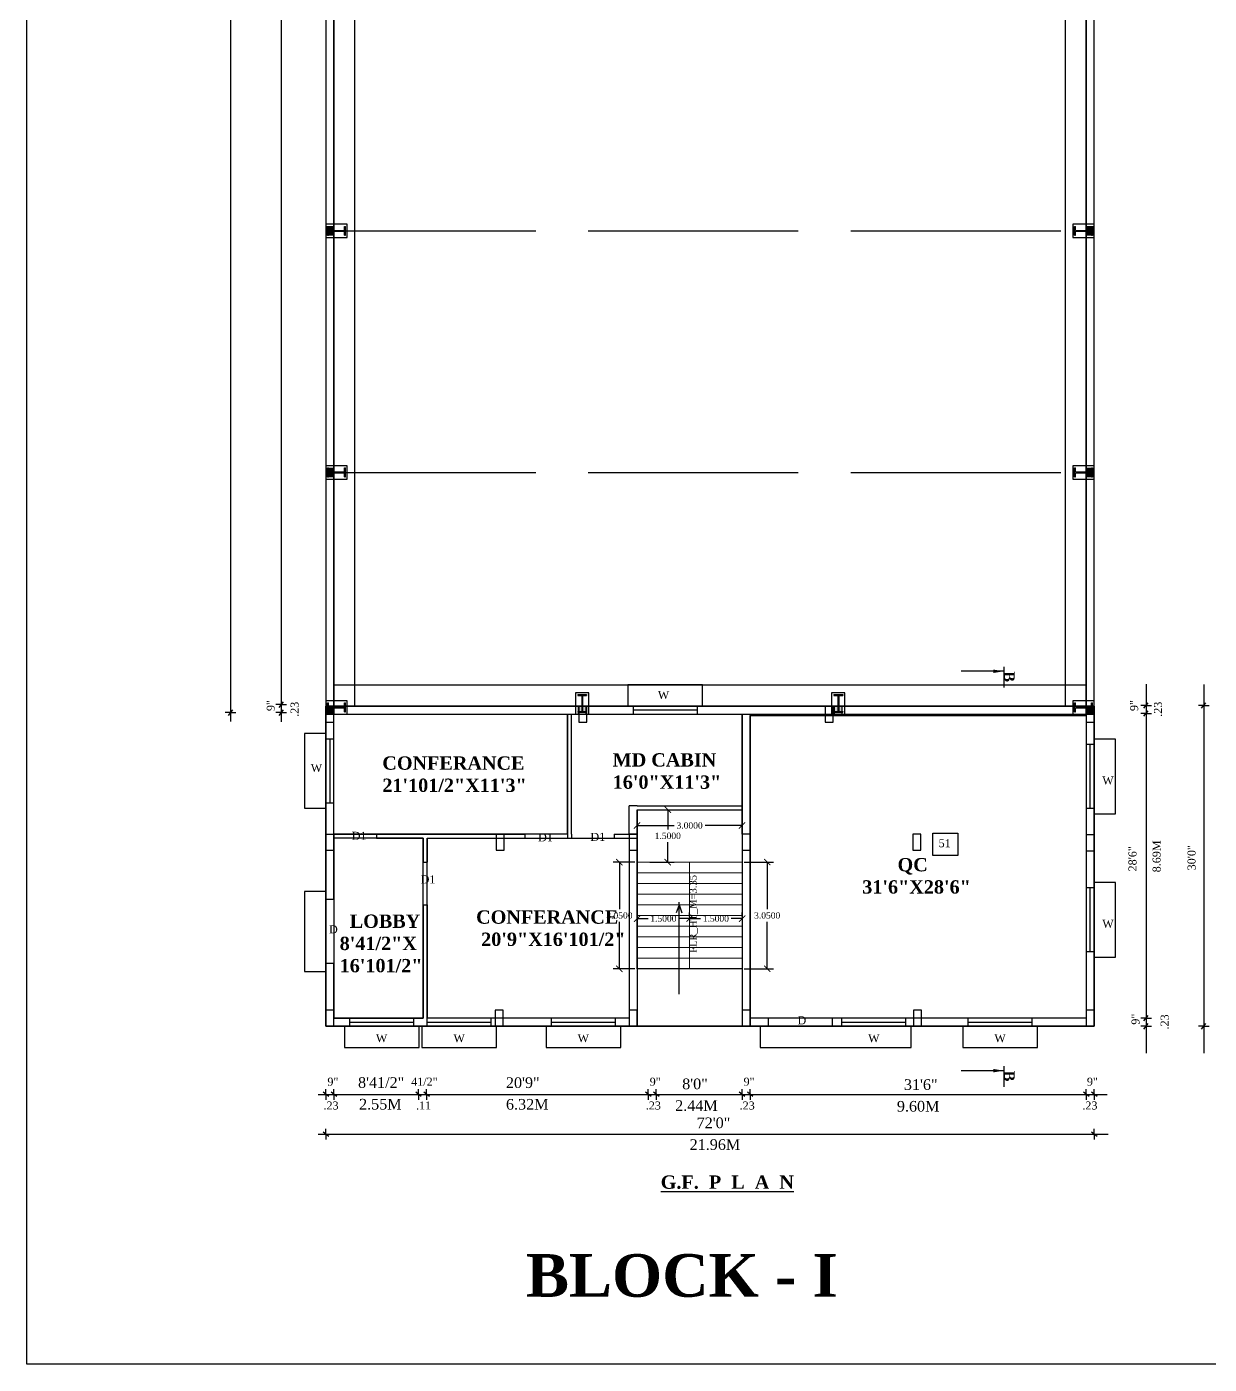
# Model space of a CAD drawing. Header units: metres. Extents: x -4258 to 185371, y -3317 to 113.
# Drawn here: x 4768.01 to 4801.81, y -643.11 to -604.87 of the extents above; entities that cross this region are included whole.
import ezdxf

# ---------------------------------------------------------------- set-up
doc = ezdxf.new("R2010")
doc.units = ezdxf.units.M
doc.header["$LTSCALE"] = 0.5
doc.header["$MEASUREMENT"] = 0
doc.linetypes.add('ACAD_ISO02W100', pattern=[15, 12, -3])
doc.layers.add('BLK_1_FLR_0_BLT_UP_AREA', color=26, linetype='Continuous', plot=False)
for name, color, linetype in [('BLK_1_FLR_0_CARPET_AREA', 10, 'Continuous'), ('BLK_1_FLR_0_REGULAR_ROOM_1', 117, 'Continuous'), ('BLK_1_FLR_0_STAIR_1', 1, 'Continuous'), ('BLK_1_FLR_1_ROOM_1_LIGHT_VENTILATION_1', 7, 'Continuous'), ('BLK_1_FLR_2_ROOF_AREA', 7, 'Continuous'), ('SOLAR_PANEL', 3, 'Continuous'), ('WORKSHOP_AREA', 7, 'Continuous')]:
    doc.layers.add(name, color=color, linetype=linetype)
for name, color, linetype, lineweight in [('BLK_1_FLR_0_STAIR_1_FLIGHT_1', 7, 'Continuous', 0), ('BLK_1_FLR_0_STAIR_1_FLIGHT_2', 7, 'Continuous', 0), ('BLK_1_FLR_0_STAIR_1_LANDING_1', 7, 'Continuous', 0)]:
    doc.layers.add(name, color=color, linetype=linetype, lineweight=lineweight)
doc.styles.get("Standard").update_dxf_attribs({"font": 'times.ttf'})
doc.dimstyles.get("Standard").update_dxf_attribs({"dimtxt": 0.23, "dimasz": 0.23, "dimexe": 0.23, "dimexo": 0.23, "dimgap": 0.09, "dimtad": 1, "dimzin": 0, "dimdsep": 46, "dimtxsty": 'Standard', "dimcen": 0.09, "dimadec": 0, "dimazin": 0, "dimtfac": 1, "dimtofl": 0, "dimtmove": 0, "dimatfit": 3, "dimfxl": 0, "dimtolj": 1, "dimtzin": 0, "dimarcsym": 0})
doc.dimstyles.new('STANDARD$0', dxfattribs={"dimscale": 0, "dimtxt": 9, "dimasz": 2, "dimexe": 2, "dimexo": 1, "dimgap": 0.5, "dimtad": 1, "dimdec": 1, "dimzin": 0, "dimdsep": 46, "dimlunit": 4, "dimtxsty": 'Standard', "dimblk1": 'ARCHTICK', "dimblk2": 'ARCHTICK', "dimsah": 1, "dimcen": 0, "dimdle": 1.5, "dimclrd": 1, "dimclre": 1, "dimclrt": 4, "dimadec": 0, "dimazin": 0, "dimtfac": 0.3, "dimtdec": 1, "dimtix": 1, "dimtmove": 0, "dimatfit": 3, "dimldrblk": 'ARCHTICK', "dimfxl": 0, "dimfrac": 2, "dimtolj": 1, "dimtzin": 0, "dimarcsym": 0})

# ---------------------------------------------------------------- blocks, each defined once
blk = doc.blocks.new('_ArchTick')
at = {"color": 0, "linetype": 'ByBlock', "const_width": 0.15}
blk.add_lwpolyline([(-0.5, -0.5), (0.5, 0.5)], dxfattribs=at)
blk = doc.blocks.new('*D622')
at = {"layer": 'BLK_1_FLR_0_STAIR_1_LANDING_1', "color": 0, "linetype": 'Continuous', "lineweight": -2}
for p, q in [((4785.46, -627.695), (4785.46, -627.884)), ((4788.46, -627.695), (4788.46, -627.884))]:
    blk.add_line(p, q, dxfattribs=at)
at = {"layer": 'BLK_1_FLR_0_STAIR_1_LANDING_1', "color": 0, "lineweight": -2}
for p, q in [((4785.46, -627.704), (4786.515, -627.704)), ((4788.46, -627.704), (4787.405, -627.704))]:
    blk.add_line(p, q, dxfattribs=at)
at = {"layer": 'Defpoints', "color": 0, "linetype": 'Continuous', "lineweight": -2}
for p in [(4785.46, -627.632), (4788.46, -627.632), (4788.46, -627.704)]:
    blk.add_point(p, dxfattribs=at)
at = {"layer": 'BLK_1_FLR_0_STAIR_1_LANDING_1', "color": 0, "linetype": 'Continuous', "lineweight": -2, "xscale": 0.18, "yscale": 0.18, "zscale": 0.18, "rotation": 180}
blk.add_blockref('_ArchTick', (4785.46, -627.704), dxfattribs=at)
at = {"layer": 'BLK_1_FLR_0_STAIR_1_LANDING_1', "color": 0, "linetype": 'Continuous', "lineweight": -2, "xscale": 0.18, "yscale": 0.18, "zscale": 0.18}
blk.add_blockref('_ArchTick', (4788.46, -627.704), dxfattribs=at)
at = {"layer": 'BLK_1_FLR_0_STAIR_1_LANDING_1', "color": 0, "linetype": 'Continuous', "insert": (4786.96, -627.704), "char_height": 0.18, "attachment_point": 5}
blk.add_mtext('\\A1;3.0000', dxfattribs=at)
blk = doc.blocks.new('*D575')
at = {"layer": 'BLK_1_FLR_0_STAIR_1_LANDING_1', "color": 0, "linetype": 'Continuous', "lineweight": -2}
for p, q in [((4785.82, -627.251), (4786.516, -627.251)), ((4785.82, -628.751), (4786.516, -628.751))]:
    blk.add_line(p, q, dxfattribs=at)
at = {"layer": 'BLK_1_FLR_0_STAIR_1_LANDING_1', "color": 0, "lineweight": -2}
for p, q in [((4786.336, -627.251), (4786.336, -627.819)), ((4786.336, -628.751), (4786.336, -628.183))]:
    blk.add_line(p, q, dxfattribs=at)
at = {"layer": 'Defpoints', "color": 0, "linetype": 'Continuous', "lineweight": -2}
for p in [(4785.757, -627.251), (4785.757, -628.751), (4786.336, -628.751)]:
    blk.add_point(p, dxfattribs=at)
at = {"layer": 'BLK_1_FLR_0_STAIR_1_LANDING_1', "color": 0, "linetype": 'Continuous', "lineweight": -2, "xscale": 0.18, "yscale": 0.18, "zscale": 0.18}
for p, rotation in [((4786.336, -627.251), 90), ((4786.336, -628.751), 270)]:
    blk.add_blockref('_ArchTick', p, dxfattribs=dict(at, rotation=rotation))
at = {"layer": 'BLK_1_FLR_0_STAIR_1_LANDING_1', "color": 0, "linetype": 'Continuous', "insert": (4786.336, -628.001), "char_height": 0.18, "attachment_point": 5}
blk.add_mtext('\\A1;1.5000', dxfattribs=at)
blk = doc.blocks.new('*D623')
at = {"layer": 'BLK_1_FLR_0_STAIR_1_FLIGHT_2', "color": 0, "linetype": 'Continuous', "lineweight": -2}
for p, q in [((4788.523, -628.751), (4789.357, -628.751)), ((4789.177, -628.751), (4789.177, -630.094)), ((4789.177, -631.801), (4789.177, -630.458)), ((4788.523, -631.801), (4789.357, -631.801))]:
    blk.add_line(p, q, dxfattribs=at)
at = {"layer": 'Defpoints', "color": 0, "linetype": 'Continuous', "lineweight": -2}
for p in [(4788.46, -628.751), (4788.46, -631.801), (4789.177, -631.801)]:
    blk.add_point(p, dxfattribs=at)
at = {"layer": 'BLK_1_FLR_0_STAIR_1_FLIGHT_2', "color": 0, "linetype": 'Continuous', "lineweight": -2, "xscale": 0.18, "yscale": 0.18, "zscale": 0.18}
for p, rotation in [((4789.177, -628.751), 90), ((4789.177, -631.801), 270)]:
    blk.add_blockref('_ArchTick', p, dxfattribs=dict(at, rotation=rotation))
at = {"layer": 'BLK_1_FLR_0_STAIR_1_FLIGHT_2', "color": 0, "linetype": 'Continuous', "insert": (4789.177, -630.276), "char_height": 0.18, "attachment_point": 5}
blk.add_mtext('\\A1;3.0500', dxfattribs=at)
blk = doc.blocks.new('*D576')
at = {"layer": 'BLK_1_FLR_0_STAIR_1_FLIGHT_2', "color": 0, "linetype": 'Continuous', "lineweight": -2}
for p, q in [((4786.96, -630.304), (4786.96, -630.186)), ((4786.96, -630.366), (4787.275, -630.366)), ((4788.46, -630.366), (4788.145, -630.366)), ((4788.46, -630.304), (4788.46, -630.186))]:
    blk.add_line(p, q, dxfattribs=at)
at = {"layer": 'Defpoints', "color": 0, "linetype": 'Continuous', "lineweight": -2}
for p in [(4786.96, -630.366), (4788.46, -630.366), (4788.46, -630.366)]:
    blk.add_point(p, dxfattribs=at)
at = {"layer": 'BLK_1_FLR_0_STAIR_1_FLIGHT_2', "color": 0, "linetype": 'Continuous', "lineweight": -2, "xscale": 0.18, "yscale": 0.18, "zscale": 0.18, "rotation": 180}
blk.add_blockref('_ArchTick', (4786.96, -630.366), dxfattribs=at)
at = {"layer": 'BLK_1_FLR_0_STAIR_1_FLIGHT_2', "color": 0, "linetype": 'Continuous', "lineweight": -2, "xscale": 0.18, "yscale": 0.18, "zscale": 0.18}
blk.add_blockref('_ArchTick', (4788.46, -630.366), dxfattribs=at)
at = {"layer": 'BLK_1_FLR_0_STAIR_1_FLIGHT_2', "color": 0, "linetype": 'Continuous', "insert": (4787.71, -630.366), "char_height": 0.18, "attachment_point": 5}
blk.add_mtext('\\A1;1.5000', dxfattribs=at)
blk = doc.blocks.new('*D577')
at = {"layer": 'BLK_1_FLR_0_STAIR_1_FLIGHT_1', "color": 0, "linetype": 'Continuous', "lineweight": -2}
for p, q in [((4785.46, -630.304), (4785.46, -630.186)), ((4785.46, -630.366), (4785.775, -630.366)), ((4786.96, -630.366), (4786.645, -630.366)), ((4786.96, -630.304), (4786.96, -630.186))]:
    blk.add_line(p, q, dxfattribs=at)
at = {"layer": 'Defpoints', "color": 0, "linetype": 'Continuous', "lineweight": -2}
for p in [(4785.46, -630.366), (4786.96, -630.366), (4786.96, -630.366)]:
    blk.add_point(p, dxfattribs=at)
at = {"layer": 'BLK_1_FLR_0_STAIR_1_FLIGHT_1', "color": 0, "linetype": 'Continuous', "lineweight": -2, "xscale": 0.18, "yscale": 0.18, "zscale": 0.18, "rotation": 180}
blk.add_blockref('_ArchTick', (4785.46, -630.366), dxfattribs=at)
at = {"layer": 'BLK_1_FLR_0_STAIR_1_FLIGHT_1', "color": 0, "linetype": 'Continuous', "lineweight": -2, "xscale": 0.18, "yscale": 0.18, "zscale": 0.18}
blk.add_blockref('_ArchTick', (4786.96, -630.366), dxfattribs=at)
at = {"layer": 'BLK_1_FLR_0_STAIR_1_FLIGHT_1', "color": 0, "linetype": 'Continuous', "insert": (4786.21, -630.366), "char_height": 0.18, "attachment_point": 5}
blk.add_mtext('\\A1;1.5000', dxfattribs=at)
blk = doc.blocks.new('*D624')
at = {"layer": 'BLK_1_FLR_0_STAIR_1_FLIGHT_1', "color": 0, "linetype": 'Continuous', "lineweight": -2}
for p, q in [((4785.398, -628.751), (4784.774, -628.751)), ((4784.954, -628.751), (4784.954, -630.094)), ((4784.954, -631.801), (4784.954, -630.458)), ((4785.398, -631.801), (4784.774, -631.801))]:
    blk.add_line(p, q, dxfattribs=at)
at = {"layer": 'Defpoints', "color": 0, "linetype": 'Continuous', "lineweight": -2}
for p in [(4785.46, -628.751), (4784.954, -631.801), (4785.46, -631.801)]:
    blk.add_point(p, dxfattribs=at)
at = {"layer": 'BLK_1_FLR_0_STAIR_1_FLIGHT_1', "color": 0, "linetype": 'Continuous', "lineweight": -2, "xscale": 0.18, "yscale": 0.18, "zscale": 0.18}
for p, rotation in [((4784.954, -628.751), 90), ((4784.954, -631.801), 270)]:
    blk.add_blockref('_ArchTick', p, dxfattribs=dict(at, rotation=rotation))
at = {"layer": 'BLK_1_FLR_0_STAIR_1_FLIGHT_1', "color": 0, "linetype": 'Continuous', "insert": (4784.954, -630.276), "char_height": 0.18, "attachment_point": 5}
blk.add_mtext('\\A1;3.0500', dxfattribs=at)

msp = doc.modelspace()

# ---------------------------------------------------------------- hatches: boundary and pattern name
at = {"linetype": 'ByBlock'}
h = msp.add_hatch(dxfattribs=at)
h.set_pattern_fill('ANSI31', color=0, scale=0.025417, style=0)
h.set_pattern_definition([(45, (20.0839555, -459.747232), (-0.0022465371694, 0.0022465371694), [])])
h.paths.add_polyline_path([(4776.56502, -610.81975), (4776.79377, -610.81975), (4776.79377, -610.591), (4776.56502, -610.591)])
for points in [[(4776.56502, -610.81975), (4776.79377, -610.81975), (4776.79377, -610.591), (4776.56502, -610.591)], [(4798.29627, -610.81975), (4798.52502, -610.81975), (4798.52502, -610.591), (4798.29627, -610.591)], [(4776.56502, -617.72673), (4776.79377, -617.72673), (4776.79377, -617.49798), (4776.56502, -617.49798)], [(4798.29627, -617.72673), (4798.52502, -617.72673), (4798.52502, -617.49798), (4798.29627, -617.49798)], [(4776.56502, -624.51647), (4776.79377, -624.51647), (4776.79377, -624.28772), (4776.56502, -624.28772)], [(4798.29627, -624.51934), (4798.52502, -624.51934), (4798.52502, -624.29059), (4798.29627, -624.29059)]]:
    msp.add_hatch(color=0, dxfattribs=at).paths.add_polyline_path(points)
h = msp.add_hatch(dxfattribs=at)
h.set_pattern_fill('ANSI31', color=0, scale=0.025417, style=0)
h.set_pattern_definition([(45, (20.0839555, -466.654211), (-0.0022465371694, 0.0022465371694), [])])
h.paths.add_polyline_path([(4776.56502, -617.72673), (4776.79377, -617.72673), (4776.79377, -617.49798), (4776.56502, -617.49798)])
h = msp.add_hatch(color=0, dxfattribs=at)
h.paths.add_polyline_path([(4783.77064, -624.51934), (4783.99939, -624.51934), (4783.99939, -624.29059), (4783.77064, -624.29059)])
h.paths.add_polyline_path([(4791.09064, -624.51934), (4791.31939, -624.51934), (4791.31939, -624.29059), (4791.09064, -624.29059)])

# ---------------------------------------------------------------- linework, layer by layer
at = {"color": 0, "linetype": 'ByBlock'}
for p, q in [((4773.83866, -555.29389), (4773.83866, -624.72632)), ((4775.28971, -555.32764), (4775.28971, -624.74082)), ((4776.56502, -555.43684), (4776.56502, -624.51934)), ((4798.52502, -624.51934), (4798.52502, -555.43684)), ((4776.79377, -601.9751), (4776.79377, -624.51934)), ((4798.29627, -624.51934), (4798.29627, -601.9751)), ((4776.61464, -610.71509), (4776.61464, -610.5753)), ((4776.61464, -610.5753), (4776.64006, -610.5753)), ((4776.64006, -610.68967), (4776.64006, -610.5753)), ((4777.09756, -610.68967), (4777.09756, -610.5753)), ((4777.09756, -610.5753), (4777.12297, -610.5753)), ((4777.12297, -610.71509), (4777.12297, -610.5753)), ((4797.96464, -610.71509), (4797.96464, -610.5753)), ((4797.96464, -610.5753), (4797.99006, -610.5753)), ((4797.99006, -610.68967), (4797.99006, -610.5753)), ((4798.44756, -610.68967), (4798.44756, -610.5753)), ((4798.44756, -610.5753), (4798.47297, -610.5753)), ((4798.47297, -610.71509), (4798.47297, -610.5753)), ((4776.61464, -610.82946), (4776.61464, -610.71509)), ((4776.61464, -610.82946), (4776.64006, -610.82946)), ((4776.64006, -610.68967), (4777.09756, -610.68967)), ((4776.64006, -610.71509), (4777.09756, -610.71509)), ((4776.64006, -610.82946), (4776.64006, -610.71509)), ((4777.09756, -610.82946), (4777.09756, -610.71509)), ((4777.09756, -610.82946), (4777.12297, -610.82946)), ((4777.12297, -610.82946), (4777.12297, -610.71509)), ((4797.96464, -610.82946), (4797.96464, -610.71509)), ((4797.96464, -610.82946), (4797.99006, -610.82946)), ((4797.99006, -610.68967), (4798.44756, -610.68967)), ((4797.99006, -610.71509), (4798.44756, -610.71509)), ((4797.99006, -610.82946), (4797.99006, -610.71509)), ((4798.44756, -610.82946), (4798.44756, -610.71509)), ((4798.44756, -610.82946), (4798.47297, -610.82946)), ((4798.47297, -610.82946), (4798.47297, -610.71509)), ((4776.61464, -617.62207), (4776.61464, -617.48228)), ((4776.61464, -617.48228), (4776.64006, -617.48228)), ((4776.64006, -617.59665), (4776.64006, -617.48228)), ((4777.09756, -617.59665), (4777.09756, -617.48228)), ((4777.09756, -617.48228), (4777.12297, -617.48228)), ((4777.12297, -617.62207), (4777.12297, -617.48228)), ((4797.96464, -617.62207), (4797.96464, -617.48228)), ((4797.96464, -617.48228), (4797.99006, -617.48228)), ((4797.99006, -617.59665), (4797.99006, -617.48228)), ((4798.44756, -617.59665), (4798.44756, -617.48228)), ((4798.44756, -617.48228), (4798.47297, -617.48228)), ((4798.47297, -617.62207), (4798.47297, -617.48228)), ((4776.61464, -617.73644), (4776.61464, -617.62207)), ((4776.61464, -617.73644), (4776.64006, -617.73644)), ((4776.64006, -617.59665), (4777.09756, -617.59665)), ((4776.64006, -617.62207), (4777.09756, -617.62207)), ((4776.64006, -617.73644), (4776.64006, -617.62207)), ((4777.09756, -617.73644), (4777.09756, -617.62207)), ((4777.09756, -617.73644), (4777.12297, -617.73644)), ((4777.12297, -617.73644), (4777.12297, -617.62207)), ((4797.96464, -617.73644), (4797.96464, -617.62207)), ((4797.96464, -617.73644), (4797.99006, -617.73644)), ((4797.99006, -617.59665), (4798.44756, -617.59665)), ((4797.99006, -617.62207), (4798.44756, -617.62207)), ((4797.99006, -617.73644), (4797.99006, -617.62207)), ((4798.44756, -617.73644), (4798.44756, -617.62207)), ((4798.44756, -617.73644), (4798.47297, -617.73644)), ((4798.47297, -617.73644), (4798.47297, -617.62207)), ((4783.76093, -623.95896), (4783.87531, -623.95896)), ((4783.76093, -623.95896), (4783.76093, -623.98438)), ((4783.76093, -623.98438), (4783.87531, -623.98438)), ((4783.87531, -623.95896), (4784.0151, -623.95896)), ((4783.87531, -623.98438), (4783.87531, -624.44188)), ((4783.90072, -623.98438), (4783.90072, -624.44188)), ((4783.90072, -623.98438), (4784.0151, -623.98438)), ((4784.0151, -623.95896), (4784.0151, -623.98438)), ((4791.08093, -623.95896), (4791.19531, -623.95896)), ((4791.08093, -623.95896), (4791.08093, -623.98438)), ((4791.08093, -623.98438), (4791.19531, -623.98438)), ((4791.19531, -623.95896), (4791.3351, -623.95896)), ((4791.19531, -623.98438), (4791.19531, -624.44188)), ((4791.22072, -623.98438), (4791.22072, -624.44188)), ((4791.22072, -623.98438), (4791.3351, -623.98438)), ((4791.3351, -623.95896), (4791.3351, -623.98438)), ((4800.00547, -623.66244), (4800.00547, -634.20839)), ((4801.65426, -623.67707), (4801.65426, -634.20839)), ((4776.56502, -624.29059), (4798.52502, -624.29059)), ((4776.56502, -633.44059), (4776.56502, -624.29059)), ((4776.56502, -624.29059), (4798.52502, -624.29059)), ((4776.61464, -624.33806), (4776.61464, -624.19827)), ((4776.61464, -624.19827), (4776.64006, -624.19827)), ((4776.61464, -624.45243), (4776.61464, -624.33806)), ((4776.64006, -624.31264), (4776.64006, -624.19827)), ((4776.64006, -624.31264), (4777.09756, -624.31264)), ((4776.64006, -624.33806), (4777.09756, -624.33806)), ((4776.64006, -624.45243), (4776.64006, -624.33806)), ((4776.79377, -629.81767), (4776.79377, -624.29059)), ((4777.09756, -624.31264), (4777.09756, -624.19827)), ((4777.09756, -624.19827), (4777.12297, -624.19827)), ((4777.09756, -624.45243), (4777.09756, -624.33806)), ((4777.12297, -624.33806), (4777.12297, -624.19827)), ((4777.12297, -624.45243), (4777.12297, -624.33806)), ((4785.34292, -624.29059), (4785.34292, -624.51934)), ((4787.17292, -624.29059), (4787.17292, -624.51934)), ((4787.17292, -624.29059), (4787.32542, -624.29059)), ((4797.96464, -624.33842), (4797.96464, -624.19863)), ((4797.96464, -624.19863), (4797.99006, -624.19863)), ((4797.96464, -624.4528), (4797.96464, -624.33842)), ((4797.99006, -624.31301), (4797.99006, -624.19863)), ((4797.99006, -624.31301), (4798.44756, -624.31301)), ((4797.99006, -624.33842), (4798.44756, -624.33842)), ((4797.99006, -624.4528), (4797.99006, -624.33842)), ((4798.29627, -624.29059), (4798.29627, -633.44059)), ((4798.44756, -624.31301), (4798.44756, -624.19863)), ((4798.44756, -624.19863), (4798.47297, -624.19863)), ((4798.44756, -624.4528), (4798.44756, -624.33842)), ((4798.47297, -624.33842), (4798.47297, -624.19863)), ((4798.47297, -624.4528), (4798.47297, -624.33842)), ((4798.52502, -624.29059), (4798.52502, -633.44059)), ((4776.56502, -624.51934), (4798.52502, -624.51934)), ((4776.61464, -624.45243), (4776.64006, -624.45243)), ((4776.79377, -624.51934), (4783.46564, -624.51934)), ((4777.09756, -624.45243), (4777.12297, -624.45243)), ((4783.46564, -627.95059), (4783.46564, -624.51934)), ((4783.58002, -624.51934), (4783.78933, -624.51934)), ((4783.58002, -627.95059), (4783.58002, -624.51934)), ((4783.76093, -624.44188), (4783.87531, -624.44188)), ((4783.76093, -624.44188), (4783.76093, -624.46729)), ((4783.76093, -624.46729), (4783.87531, -624.46729)), ((4783.87531, -624.46729), (4784.0151, -624.46729)), ((4783.90072, -624.44188), (4784.0151, -624.44188)), ((4784.0151, -624.44188), (4784.0151, -624.46729)), ((4784.01808, -624.51934), (4788.46002, -624.51934)), ((4787.17292, -624.40496), (4785.34292, -624.40496)), ((4788.46002, -624.51934), (4788.46002, -633.44059)), ((4788.46002, -627.95059), (4788.46002, -624.51934)), ((4788.68877, -624.51934), (4790.83093, -624.51934)), ((4788.68877, -624.51934), (4788.68877, -633.44059)), ((4791.05968, -624.51934), (4798.29627, -624.51934)), ((4791.08093, -624.44188), (4791.19531, -624.44188)), ((4791.08093, -624.44188), (4791.08093, -624.46729)), ((4791.08093, -624.46729), (4791.19531, -624.46729)), ((4791.19531, -624.46729), (4791.3351, -624.46729)), ((4791.22072, -624.44188), (4791.3351, -624.44188)), ((4791.3351, -624.44188), (4791.3351, -624.46729)), ((4797.96464, -624.4528), (4797.99006, -624.4528)), ((4798.44756, -624.4528), (4798.47297, -624.4528)), ((4776.56502, -625.22413), (4776.56502, -625.07163)), ((4776.56502, -625.22413), (4776.79377, -625.22413)), ((4776.67939, -625.22413), (4776.67939, -627.05413)), ((4798.52502, -625.38908), (4798.29627, -625.38908)), ((4798.41064, -627.21908), (4798.41064, -625.38908)), ((4776.56502, -627.05413), (4776.79377, -627.05413)), ((4785.46002, -627.13684), (4788.46002, -627.13684)), ((4785.46002, -627.25121), (4788.46002, -627.25121)), ((4785.46002, -627.25121), (4785.46002, -633.44059)), ((4798.52502, -627.21908), (4798.29627, -627.21908)), ((4798.52502, -627.21908), (4798.52502, -627.37158)), ((4776.56502, -627.95059), (4776.79377, -627.95059)), ((4776.79377, -627.95059), (4776.79377, -628.06496)), ((4776.79377, -627.95059), (4781.43192, -627.95059)), ((4778.01377, -627.95059), (4782.24564, -627.95059)), ((4778.01377, -627.95059), (4778.01377, -628.06496)), ((4778.01377, -628.06496), (4779.34814, -628.06496)), ((4779.34814, -628.06496), (4779.34814, -628.74984)), ((4779.46252, -628.06496), (4781.43192, -628.06496)), ((4779.46252, -628.06496), (4779.46252, -628.74984)), ((4781.66067, -628.06496), (4782.24564, -628.06496)), ((4782.24564, -627.95059), (4782.24564, -628.06496)), ((4783.46564, -627.95059), (4783.46564, -628.06496)), ((4783.46564, -628.06496), (4783.58002, -628.06496)), ((4783.58002, -627.95059), (4783.58002, -628.06496)), ((4784.80002, -627.95059), (4785.46002, -627.95059)), ((4784.80002, -627.95059), (4784.80002, -628.06496)), ((4784.80002, -628.06496), (4785.46002, -628.06496)), ((4785.23127, -628.06496), (4785.23127, -633.21184)), ((4779.34814, -628.74984), (4779.46252, -628.74984)), ((4776.56502, -629.81767), (4776.56502, -629.58892)), ((4798.52502, -629.48548), (4798.29627, -629.48548)), ((4798.41064, -631.31548), (4798.41064, -629.48548)), ((4776.79377, -629.81767), (4776.56502, -629.81767)), ((4779.34814, -629.96984), (4779.34814, -633.21184)), ((4779.34814, -629.96984), (4779.46252, -629.96984)), ((4779.46252, -629.96984), (4779.46252, -633.21184)), ((4786.65872, -629.9675), (4786.57791, -630.19996)), ((4786.65872, -632.52611), (4786.65872, -629.89496)), ((4786.65872, -629.9675), (4786.73798, -630.19996)), ((4776.79377, -631.64767), (4776.56502, -631.64767)), ((4776.79377, -633.44059), (4776.79377, -631.64767)), ((4798.52502, -631.31548), (4798.29627, -631.31548)), ((4798.52502, -631.31548), (4798.52502, -631.46798)), ((4798.52502, -633.44059), (4776.56502, -633.44059)), ((4779.34814, -633.21184), (4776.79377, -633.21184)), ((4777.24629, -633.44059), (4777.09379, -633.44059)), ((4777.24629, -633.44059), (4777.24629, -633.21184)), ((4777.24629, -633.32621), (4779.07629, -633.32621)), ((4779.07629, -633.44059), (4779.07629, -633.21184)), ((4779.46252, -633.44059), (4779.31002, -633.44059)), ((4781.40454, -633.21184), (4779.46252, -633.21184)), ((4779.46252, -633.44059), (4779.46252, -633.21184)), ((4779.46252, -633.32621), (4781.29252, -633.32621)), ((4781.29252, -633.44059), (4781.29252, -633.21184)), ((4785.23127, -633.21184), (4781.63329, -633.21184)), ((4783.0106, -633.44059), (4782.8581, -633.44059)), ((4783.0106, -633.44059), (4783.0106, -633.21184)), ((4783.0106, -633.32621), (4784.8406, -633.32621)), ((4784.8406, -633.44059), (4784.8406, -633.21184)), ((4789.20202, -633.21184), (4788.68877, -633.21184)), ((4789.20202, -633.44059), (4788.97327, -633.44059)), ((4789.20202, -633.21184), (4789.20202, -633.44059)), ((4793.35767, -633.21184), (4791.03202, -633.21184)), ((4791.03202, -633.21184), (4791.03202, -633.44059)), ((4791.31382, -633.44059), (4791.16132, -633.44059)), ((4791.31382, -633.44059), (4791.31382, -633.21184)), ((4791.31382, -633.32621), (4793.14382, -633.32621)), ((4793.14382, -633.44059), (4793.14382, -633.21184)), ((4798.29627, -633.21184), (4793.58642, -633.21184)), ((4794.92143, -633.44059), (4794.76893, -633.44059)), ((4794.92143, -633.44059), (4794.92143, -633.21184)), ((4794.92143, -633.32621), (4796.75143, -633.32621)), ((4796.75143, -633.44059), (4796.75143, -633.21184)), ((4776.34693, -635.39002), (4798.89181, -635.39002)), ((4776.34693, -636.52887), (4798.92212, -636.5276))]:
    msp.add_line(p, q, dxfattribs=at)
at = {"color": 0, "linetype": 'ACAD_ISO02W100'}
for p, q in [((4776.56502, -610.70538), (4798.52502, -610.70538)), ((4776.56502, -617.61236), (4798.52502, -617.61236)), ((4795.93917, -623.16977), (4795.93917, -623.75802)), ((4787.32542, -623.68059), (4785.19042, -623.68059)), ((4785.19042, -623.68059), (4785.19042, -624.29059)), ((4787.32542, -624.29059), (4787.32542, -623.68059)), ((4776.56502, -625.07163), (4775.95502, -625.07163)), ((4775.95502, -625.07163), (4775.95502, -627.20663)), ((4799.13502, -625.23658), (4798.52502, -625.23658)), ((4799.13502, -627.37158), (4799.13502, -625.23658)), ((4775.95502, -627.20663), (4776.56502, -627.20663)), ((4798.52502, -627.37158), (4799.13502, -627.37158)), ((4799.13502, -629.33298), (4798.52502, -629.33298)), ((4799.13502, -631.46798), (4799.13502, -629.33298)), ((4776.56502, -629.58892), (4775.95502, -629.58892)), ((4775.95502, -629.58892), (4775.95502, -631.87642)), ((4798.52502, -631.46798), (4799.13502, -631.46798)), ((4775.95502, -631.87642), (4776.56502, -631.87642)), ((4777.09379, -633.44059), (4777.09379, -634.05059)), ((4779.22879, -634.05059), (4779.22879, -633.44059)), ((4779.31002, -633.44059), (4779.31002, -634.05059)), ((4781.44502, -634.05059), (4781.44502, -633.44059)), ((4782.8581, -633.44059), (4782.8581, -634.05059)), ((4784.9931, -634.05059), (4784.9931, -633.44059)), ((4788.97327, -633.44059), (4788.97327, -634.05059)), ((4788.97327, -633.44059), (4788.97327, -633.97732)), ((4793.29632, -634.05059), (4793.29632, -633.44059)), ((4794.76893, -633.44059), (4794.76893, -634.05059)), ((4796.90393, -634.05059), (4796.90393, -633.44059)), ((4777.09379, -634.05059), (4779.22879, -634.05059)), ((4779.31002, -634.05059), (4781.44502, -634.05059)), ((4782.8581, -634.05059), (4784.9931, -634.05059)), ((4788.97327, -634.05059), (4793.29632, -634.05059)), ((4794.76893, -634.05059), (4796.90393, -634.05059)), ((4795.93917, -634.58767), (4795.93917, -635.17592))]:
    msp.add_line(p, q, dxfattribs=at)
at = {"color": 0}
for p, q in [((4775.28971, -624.24827), (4775.13721, -624.24827)), ((4775.22782, -624.32723), (4775.35326, -624.1672)), ((4775.28971, -624.24827), (4775.44221, -624.24827)), ((4800.00465, -624.27341), (4799.85215, -624.27341)), ((4799.94275, -624.35238), (4800.06819, -624.19235)), ((4800.00465, -624.27341), (4800.15715, -624.27341)), ((4801.65343, -624.27341), (4801.50093, -624.27341)), ((4801.59154, -624.35238), (4801.71698, -624.19235)), ((4801.65343, -624.27341), (4801.80593, -624.27341)), ((4773.83866, -624.47702), (4773.68616, -624.47702)), ((4773.77677, -624.55598), (4773.90221, -624.39595)), ((4773.83866, -624.47702), (4773.99116, -624.47702)), ((4775.28971, -624.47702), (4775.13721, -624.47702)), ((4775.22782, -624.55598), (4775.35326, -624.39595)), ((4775.28971, -624.47702), (4775.44221, -624.47702)), ((4800.00465, -624.50228), (4799.85215, -624.50228)), ((4799.94275, -624.58125), (4800.06819, -624.42122)), ((4800.00465, -624.50228), (4800.15715, -624.50228)), ((4799.94358, -633.29234), (4800.06902, -633.13231)), ((4800.00547, -633.21338), (4799.85297, -633.21338)), ((4800.00547, -633.44213), (4799.85297, -633.44213)), ((4799.94358, -633.52109), (4800.06902, -633.36106)), ((4800.00547, -633.21338), (4800.15797, -633.21338)), ((4800.00547, -633.44213), (4800.15797, -633.44213)), ((4801.65426, -633.44213), (4801.50176, -633.44213)), ((4801.59236, -633.52109), (4801.7178, -633.36106)), ((4801.65426, -633.44213), (4801.80676, -633.44213)), ((4776.64503, -635.45274), (4776.485, -635.3273)), ((4776.64503, -635.45274), (4776.485, -635.3273)), ((4776.56502, -635.39002), (4776.56502, -635.23752)), ((4776.56502, -635.39002), (4776.56502, -635.23752)), ((4776.56502, -635.39002), (4776.56502, -635.54252)), ((4776.56502, -635.39002), (4776.56502, -635.54252)), ((4776.87567, -635.45274), (4776.71564, -635.3273)), ((4776.87567, -635.45274), (4776.71564, -635.3273)), ((4776.79566, -635.39002), (4776.79566, -635.23752)), ((4776.79566, -635.39002), (4776.79566, -635.23752)), ((4776.79566, -635.39002), (4776.79566, -635.54252)), ((4776.79566, -635.39002), (4776.79566, -635.54252)), ((4779.29044, -635.45274), (4779.13041, -635.3273)), ((4779.29044, -635.45274), (4779.13041, -635.3273)), ((4779.21043, -635.39002), (4779.21043, -635.23752)), ((4779.21043, -635.39002), (4779.21043, -635.23752)), ((4779.21043, -635.39002), (4779.21043, -635.54252)), ((4779.21043, -635.39002), (4779.21043, -635.54252)), ((4779.52108, -635.45274), (4779.36105, -635.3273)), ((4779.52108, -635.45274), (4779.36105, -635.3273)), ((4779.44107, -635.39002), (4779.44107, -635.23752)), ((4779.44107, -635.39002), (4779.44107, -635.23752)), ((4779.44107, -635.39002), (4779.44107, -635.54252)), ((4779.44107, -635.39002), (4779.44107, -635.54252)), ((4785.85647, -635.45274), (4785.69644, -635.3273)), ((4785.85647, -635.45274), (4785.69644, -635.3273)), ((4785.77645, -635.39002), (4785.77645, -635.23752)), ((4785.77645, -635.39002), (4785.77645, -635.23752)), ((4785.77645, -635.39002), (4785.77645, -635.54252)), ((4785.77645, -635.39002), (4785.77645, -635.54252)), ((4786.08711, -635.45274), (4785.92708, -635.3273)), ((4786.08711, -635.45274), (4785.92708, -635.3273)), ((4786.00709, -635.39002), (4786.00709, -635.23752)), ((4786.00709, -635.39002), (4786.00709, -635.23752)), ((4786.00709, -635.39002), (4786.00709, -635.54252)), ((4786.00709, -635.39002), (4786.00709, -635.54252)), ((4788.53892, -635.45274), (4788.37889, -635.3273)), ((4788.53892, -635.45274), (4788.37889, -635.3273)), ((4788.4589, -635.39002), (4788.4589, -635.23752)), ((4788.4589, -635.39002), (4788.4589, -635.23752)), ((4788.4589, -635.39002), (4788.4589, -635.54252)), ((4788.4589, -635.39002), (4788.4589, -635.54252)), ((4788.76956, -635.45274), (4788.60953, -635.3273)), ((4788.76956, -635.45274), (4788.60953, -635.3273)), ((4788.68954, -635.39002), (4788.68954, -635.23752)), ((4788.68954, -635.39002), (4788.68954, -635.23752)), ((4788.68954, -635.39002), (4788.68954, -635.54252)), ((4788.68954, -635.39002), (4788.68954, -635.54252)), ((4798.37628, -635.45274), (4798.21625, -635.3273)), ((4798.37628, -635.45274), (4798.21625, -635.3273)), ((4798.29627, -635.39002), (4798.29627, -635.23752)), ((4798.29627, -635.39002), (4798.29627, -635.23752)), ((4798.29627, -635.39002), (4798.29627, -635.54252)), ((4798.29627, -635.39002), (4798.29627, -635.54252)), ((4798.60503, -635.45274), (4798.445, -635.3273)), ((4798.60503, -635.45274), (4798.445, -635.3273)), ((4798.52502, -635.39002), (4798.52502, -635.23752)), ((4798.52502, -635.39002), (4798.52502, -635.23752)), ((4798.52502, -635.39002), (4798.52502, -635.54252)), ((4798.52502, -635.39002), (4798.52502, -635.54252)), ((4776.64503, -636.59159), (4776.485, -636.46615)), ((4776.64503, -636.59159), (4776.485, -636.46615)), ((4776.56502, -636.52887), (4776.56502, -636.37637)), ((4776.56502, -636.52887), (4776.56502, -636.37637)), ((4776.56502, -636.52887), (4776.56502, -636.68137)), ((4776.56502, -636.52887), (4776.56502, -636.68137)), ((4798.60503, -636.59159), (4798.445, -636.46615)), ((4798.60503, -636.59159), (4798.445, -636.46615)), ((4798.52502, -636.52887), (4798.52502, -636.37637)), ((4798.52502, -636.52887), (4798.52502, -636.37637)), ((4798.52502, -636.52887), (4798.52502, -636.68137)), ((4798.52502, -636.52887), (4798.52502, -636.68137))]:
    msp.add_line(p, q, dxfattribs=at)
at = {"lineweight": -2}
for p in [(4785.46002, -627.13684), (4785.23127, -627.95059)]:
    msp.add_line(p, (4785.23127, -627.13684), dxfattribs=at)
at = {"color": 0, "linetype": 'ByBlock'}
for points in [[(4768.01488, -525.08178), (4842.244, -525.08178), (4842.244, -643.10505), (4768.01488, -643.10505)], [(4776.56502, -610.896), (4777.17502, -610.896), (4777.17502, -610.51475), (4776.56502, -610.51475)], [(4776.56502, -610.81975), (4776.79377, -610.81975), (4776.79377, -610.591), (4776.56502, -610.591)], [(4797.91502, -610.896), (4798.52502, -610.896), (4798.52502, -610.51475), (4797.91502, -610.51475)], [(4798.29627, -610.81975), (4798.52502, -610.81975), (4798.52502, -610.591), (4798.29627, -610.591)], [(4776.56502, -617.80298), (4777.17502, -617.80298), (4777.17502, -617.42173), (4776.56502, -617.42173)], [(4776.56502, -617.72673), (4776.79377, -617.72673), (4776.79377, -617.49798), (4776.56502, -617.49798)], [(4797.91502, -617.80298), (4798.52502, -617.80298), (4798.52502, -617.42173), (4797.91502, -617.42173)], [(4798.29627, -617.72673), (4798.52502, -617.72673), (4798.52502, -617.49798), (4798.29627, -617.49798)], [(4783.69439, -623.90934), (4783.69439, -624.51934), (4784.07564, -624.51934), (4784.07564, -623.90934)], [(4791.01439, -623.90934), (4791.01439, -624.51934), (4791.39564, -624.51934), (4791.39564, -623.90934)], [(4776.56502, -624.51897), (4777.17502, -624.51897), (4777.17502, -624.13772), (4776.56502, -624.13772)], [(4776.56502, -624.51647), (4776.79377, -624.51647), (4776.79377, -624.28772), (4776.56502, -624.28772)], [(4776.56502, -624.74809), (4776.79377, -624.74809), (4776.79377, -624.29059), (4776.56502, -624.29059)], [(4783.77064, -624.51934), (4783.99939, -624.51934), (4783.99939, -624.29059), (4783.77064, -624.29059)], [(4783.78933, -624.74809), (4784.01808, -624.74809), (4784.01808, -624.29059), (4783.78933, -624.29059)], [(4790.83093, -624.74809), (4791.05968, -624.74809), (4791.05968, -624.29059), (4790.83093, -624.29059)], [(4791.09064, -624.51934), (4791.31939, -624.51934), (4791.31939, -624.29059), (4791.09064, -624.29059)], [(4797.91502, -624.51934), (4798.52502, -624.51934), (4798.52502, -624.13809), (4797.91502, -624.13809)], [(4798.29627, -624.51934), (4798.52502, -624.51934), (4798.52502, -624.29059), (4798.29627, -624.29059)], [(4798.29627, -624.74809), (4798.52502, -624.74809), (4798.52502, -624.29059), (4798.29627, -624.29059)], [(4781.43192, -628.40809), (4781.66067, -628.40809), (4781.66067, -627.95059), (4781.43192, -627.95059)], [(4785.23127, -628.40809), (4785.46002, -628.40809), (4785.46002, -627.95059), (4785.23127, -627.95059)], [(4788.46002, -628.40809), (4788.68877, -628.40809), (4788.68877, -627.95059), (4788.46002, -627.95059)], [(4793.34109, -628.40809), (4793.56984, -628.40809), (4793.56984, -627.95059), (4793.34109, -627.95059)], [(4798.29627, -628.42786), (4798.52502, -628.42786), (4798.52502, -627.97036), (4798.29627, -627.97036)], [(4776.56502, -633.44059), (4776.79377, -633.44059), (4776.79377, -632.98309), (4776.56502, -632.98309)], [(4781.40454, -633.44059), (4781.63329, -633.44059), (4781.63329, -632.98309), (4781.40454, -632.98309)], [(4785.23127, -633.44059), (4785.46002, -633.44059), (4785.46002, -632.98309), (4785.23127, -632.98309)], [(4788.46002, -633.44059), (4788.68877, -633.44059), (4788.68877, -632.98309), (4788.46002, -632.98309)], [(4793.35767, -633.44059), (4793.58642, -633.44059), (4793.58642, -632.98309), (4793.35767, -632.98309)], [(4798.29627, -633.44059), (4798.52502, -633.44059), (4798.52502, -632.98309), (4798.29627, -632.98309)]]:
    msp.add_lwpolyline(points, close=True, dxfattribs=at)
msp.add_lwpolyline([(4776.56502, -627.95059), (4776.56502, -627.95059), (4776.56502, -628.40809), (4776.79377, -628.40809), (4776.79377, -627.95059)], dxfattribs=at)
at = {"color": 1, "linetype": 'ByBlock'}
msp.add_lwpolyline([(4793.91227, -627.92026), (4794.6268, -627.92026), (4794.6268, -628.5629), (4793.91227, -628.5629)], close=True, dxfattribs=at)
at = {"layer": 'BLK_1_FLR_0_BLT_UP_AREA', "color": 48, "linetype": 'Continuous'}
msp.add_lwpolyline([(4798.52502, -555.43684), (4776.56502, -555.43684), (4776.56502, -633.44077), (4798.52502, -633.44077)], close=True, dxfattribs=at)
at = {"layer": 'BLK_1_FLR_0_CARPET_AREA', "color": 15}
msp.add_lwpolyline([(4776.79377, -555.66559), (4798.29627, -555.66559), (4798.29627, -624.29041), (4776.79377, -624.29041)], close=True, dxfattribs=at)
at = {"layer": 'BLK_1_FLR_0_CARPET_AREA', "color": 15, "lineweight": -2}
for points in [[(4776.79377, -624.51934), (4783.46564, -624.51934), (4783.46564, -627.95059), (4776.79377, -627.95059)], [(4788.68877, -624.55746), (4798.29627, -624.55746), (4798.29627, -633.21184), (4788.68877, -633.21184)], [(4779.34814, -628.06496), (4776.79377, -628.06496), (4776.79377, -633.21184), (4779.34814, -633.21184)], [(4779.46252, -628.06496), (4785.23127, -628.06496), (4785.23127, -633.21184), (4779.46252, -633.21184)]]:
    msp.add_lwpolyline(points, close=True, dxfattribs=at)
at = {"layer": 'BLK_1_FLR_0_REGULAR_ROOM_1', "color": 4}
msp.add_lwpolyline([(4776.79377, -555.66576), (4798.29627, -555.66576), (4798.29627, -624.29059), (4776.79377, -624.29059)], close=True, dxfattribs=at)
at = {"layer": 'BLK_1_FLR_0_STAIR_1', "color": 1, "linetype": 'Continuous'}
msp.add_lwpolyline([(4785.46002, -627.25121), (4788.46002, -627.25121), (4788.46002, -631.80121), (4785.46002, -631.80121)], close=True, dxfattribs=at)
at = {"layer": 'BLK_1_FLR_0_STAIR_1_FLIGHT_1', "color": 7, "linetype": 'Continuous'}
for p, q in [((4785.46002, -629.05621), (4786.96002, -629.05621)), ((4785.46002, -629.36121), (4786.96002, -629.36121)), ((4785.46002, -629.66621), (4786.96002, -629.66621)), ((4785.46002, -629.97121), (4786.96002, -629.97121)), ((4785.46002, -630.27621), (4786.96002, -630.27621)), ((4785.46002, -630.58121), (4786.96002, -630.58121)), ((4785.46002, -630.88621), (4786.96002, -630.88621)), ((4785.46002, -631.19121), (4786.96002, -631.19121)), ((4785.46002, -631.49621), (4786.96002, -631.49621))]:
    msp.add_line(p, q, dxfattribs=at)
msp.add_lwpolyline([(4785.46002, -628.75121), (4786.96002, -628.75121), (4786.96002, -631.80121), (4785.46002, -631.80121)], close=True, dxfattribs=at)
at = {"layer": 'BLK_1_FLR_0_STAIR_1_FLIGHT_2', "linetype": 'Continuous'}
for p, q in [((4786.96002, -629.05621), (4788.46002, -629.05621)), ((4786.96002, -629.36121), (4788.46002, -629.36121)), ((4786.96002, -629.66621), (4788.46002, -629.66621)), ((4786.96002, -629.97121), (4788.46002, -629.97121)), ((4786.96002, -630.27621), (4788.46002, -630.27621)), ((4786.96002, -630.58121), (4788.46002, -630.58121)), ((4786.96002, -630.88621), (4788.46002, -630.88621)), ((4786.96002, -631.19121), (4788.46002, -631.19121)), ((4786.96002, -631.49621), (4788.46002, -631.49621))]:
    msp.add_line(p, q, dxfattribs=at)
msp.add_lwpolyline([(4786.96002, -628.75121), (4788.46002, -628.75121), (4788.46002, -631.80121), (4786.96002, -631.80121)], close=True, dxfattribs=at)
at = {"layer": 'BLK_1_FLR_0_STAIR_1_LANDING_1', "linetype": 'Continuous'}
msp.add_lwpolyline([(4788.46002, -627.25121), (4785.46002, -627.25121), (4785.46002, -628.75121), (4788.46002, -628.75121)], close=True, dxfattribs=at)
at = {"layer": 'BLK_1_FLR_1_ROOM_1_LIGHT_VENTILATION_1', "color": 4, "lineweight": -3}
for points in [[(4798.29627, -624.29041), (4798.29627, -555.66576), (4797.69627, -555.66576), (4797.69627, -624.29041)], [(4777.39377, -624.29041), (4777.39377, -558.34576), (4776.79377, -558.34576), (4776.79377, -624.29041)], [(4776.79377, -624.29041), (4798.29627, -624.29041), (4798.29627, -623.69041), (4776.79377, -623.69041)]]:
    msp.add_lwpolyline(points, close=True, dxfattribs=at)
at = {"layer": 'BLK_1_FLR_2_ROOF_AREA', "color": 54, "lineweight": -2}
msp.add_lwpolyline([(4798.52502, -555.43665), (4776.56502, -555.43665), (4776.56502, -633.44059), (4798.52502, -633.44059)], close=True, dxfattribs=at)
at = {"layer": 'SOLAR_PANEL', "color": 3}
msp.add_lwpolyline([(4798.52502, -555.43701), (4776.56502, -555.43701), (4776.56502, -633.44095), (4798.52502, -633.44095)], close=True, dxfattribs=at)
at = {"layer": 'WORKSHOP_AREA', "lineweight": -2}
msp.add_lwpolyline([(4776.79377, -555.66576), (4798.29627, -555.66576), (4798.29627, -624.29041), (4776.79377, -624.29041)], close=True, dxfattribs=at)

# ---------------------------------------------------------------- texts
at = {"color": 7, "char_height": 0.305, "width": 4.1329568, "attachment_point": 1, "rotation": 270}
for insert in [(4796.251, -623.29444), (4796.251, -634.71234)]:
    msp.add_mtext('\\A1;{\\fTimes New Roman|b1|i0|c0|p18;B}', dxfattribs=dict(at, insert=insert))
at = {"color": 0, "attachment_point": 1}
for s, insert, char_height, width in [('\\A1;W', (4786.05128, -623.85718), 0.22875, 4.1329568), ('\\A1;{\\fTimes New Roman|b1|i0|c0|p18;      CONFERANCE\\P      21\'101/2"X11\'3"\\P          }', (4777.31379, -625.7275), 0.38125, 7.4751793), ('\\A1;{\\fTimes New Roman|b1|i0|c0|p18;         MD CABIN\\P         16\'0"X11\'3"\\P          }', (4783.46564, -625.63757), 0.38125, 7.4751793), ('\\A1;W', (4776.13161, -625.94263), 0.22875, 4.1329568), ('\\A1;W', (4798.75473, -626.30215), 0.22875, 4.1329568), ('\\A1;D1', (4777.30257, -627.88364), 0.22875, 4.1329568), ('\\A1;D1', (4782.62894, -627.92954), 0.22875, 4.1329568), ('\\A1;D1', (4784.12569, -627.91403), 0.22875, 4.1329568), ('\\A1;{\\fTimes New Roman|b1|i0|c0|p18;               QC\\P        31\'6"X28\'6"\\P          }', (4790.74268, -628.63269), 0.38125, 7.4751793), ('\\A1;D1', (4779.27189, -629.12946), 0.22875, 4.1329568), ('\\A1;{\\fTimes New Roman|b1|i0|c0|p18;      CONFERANCE\\P       20\'9"X16\'101/2"\\P          }', (4779.99423, -630.12999), 0.38125, 7.4751793), ('\\A1;{\\fTimes New Roman|b1|i0|c0|p18;            LOBBY\\P          8\'41/2"X\\P          16\'101/2"\\P          }', (4775.51808, -630.24803), 0.38125, 7.4751793), ('\\A1;W', (4798.75473, -630.39855), 0.22875, 4.1329568), ('\\A1;D', (4776.65371, -630.55691), 0.22875, 4.1329568), ('\\A1;D', (4790.04387, -633.15898), 0.22875, 4.1329568), ('\\A1;W', (4777.99462, -633.6703), 0.22875, 4.1329568), ('\\A1;W', (4780.21085, -633.6703), 0.22875, 4.1329568), ('\\A1;W', (4783.75893, -633.6703), 0.22875, 4.1329568), ('\\A1;W', (4792.06215, -633.6703), 0.22875, 4.1329568), ('\\A1;W', (4795.66976, -633.6703), 0.22875, 4.1329568), ('\\A1;9"', (4776.6071, -634.91245), 0.22875, 4.1329568), ('\\A1;8\'41/2"', (4777.48329, -634.89811), 0.305, 4.1329568), ('\\A1;41/2"', (4779.00224, -634.91245), 0.22875, 4.1329568), ('\\A1;20\'9"', (4781.70967, -634.90311), 0.305, 4.1329568), ('\\A1;9"', (4785.81854, -634.91245), 0.22875, 4.1329568), ('\\A1;8\'0"', (4786.74698, -634.9373), 0.305, 4.1329568), ('\\A1;9"', (4788.50099, -634.91245), 0.22875, 4.1329568), ('\\A1;31\'6"', (4793.08477, -634.95682), 0.305, 4.1329568), ('\\A1;9"', (4798.31436, -634.91165), 0.22875, 4.1329568), ('\\A1;.23', (4776.49538, -635.59356), 0.22875, 4.1329568), ('\\A1;  2.55M', (4777.28232, -635.51865), 0.305, 4.1329568), ('\\A1;.11', (4779.14079, -635.59356), 0.22875, 4.1329568), ('\\A1;6.32M', (4781.71134, -635.52055), 0.305, 4.1329568), ('\\A1;.23', (4785.70682, -635.59356), 0.22875, 4.1329568), ('\\A1;2.44M', (4786.54601, -635.55784), 0.305, 4.1329568), ('\\A1;.23', (4788.38927, -635.59356), 0.22875, 4.1329568), ('\\A1;9.60M', (4792.8838, -635.57735), 0.305, 4.1329568), ('\\A1;.23', (4798.18455, -635.59276), 0.22875, 4.1329568), ('\\A1;72\'0"', (4787.16077, -636.05116), 0.305, 4.1329568), ('\\A1;21.96M', (4786.9598, -636.67169), 0.305, 4.1329568), ('{\\fTimes New Roman|b1|i0|c0|p18;\\LG.F.  P  L  A  N}', (4786.13417, -637.70679), 0.38125, 4.1329568), ('\\A1;{\\fTimes New Roman|b1|i0|c0|p18;BLOCK - I}', (4782.28388, -639.95559), 1.22, 16.5318271)]:
    msp.add_mtext(s, dxfattribs=dict(at, insert=insert, char_height=char_height, width=width))
at = {"color": 0, "char_height": 0.22875, "width": 4.1329568, "attachment_point": 1, "rotation": 90}
for s, insert in [('\\A1;9"', (4774.87374, -624.43259)), ('\\A1;.23', (4775.55485, -624.59685)), ('\\A1;9"', (4799.55064, -624.43129)), ('\\A1;.23', (4800.23175, -624.59554)), ('\\A1;8.69M', (4800.19145, -629.04171)), ('\\A1;28\'6"', (4799.50297, -629.01643)), ('\\A1;30\'0"', (4801.19144, -628.98566)), ('\\A1;9"', (4799.5895, -633.39771)), ('\\A1;.23', (4800.42161, -633.53423))]:
    msp.add_mtext(s, dxfattribs=dict(at, insert=insert))
at = {"color": 0, "linetype": 'ByBlock', "insert": (4793.21328, -628.09538), "char_height": 0.22875, "width": 4.6265148, "attachment_point": 1}
msp.add_mtext('\\A1;          51', dxfattribs=at)
at = {"layer": 'BLK_1_FLR_0_STAIR_1', "color": 1, "linetype": 'Continuous', "insert": (4786.96002, -630.23125), "char_height": 0.2, "width": 2.4, "attachment_point": 2, "rotation": 90}
msp.add_mtext('FLR_HT_M=3.35', dxfattribs=at)

# ---------------------------------------------------------------- dimensions: what is measured, and where the dimension line sits
at = {"layer": 'BLK_1_FLR_0_STAIR_1_FLIGHT_1', "color": 1, "linetype": 'Continuous'}
dim = msp.add_aligned_dim(p1=(4785.46002, -628.75121), p2=(4785.46002, -631.80121), distance=-0.50595, dimstyle='STANDARD$0', override={"dimscale": 1, "dimtxt": 0.18, "dimasz": 0.18, "dimexe": 0.18, "dimexo": 0.0625, "dimgap": 0.09, "dimtad": 0, "dimtih": 1, "dimtoh": 1, "dimdec": 4, "dimlunit": 2, "dimcen": 0.09, "dimdle": 0, "dimclrd": 0, "dimclre": 0, "dimclrt": 0, "dimtdec": 4, "dimtix": 0, "dimtofl": 0, "dimfrac": 0}, dxfattribs=at)
dim.commit()
dim.dimension.update_dxf_attribs({"geometry": '*D624', "text_midpoint": (4784.95407, -630.27621)})
at = {"layer": 'BLK_1_FLR_0_STAIR_1_FLIGHT_1', "color": 2, "linetype": 'Continuous'}
dim = msp.add_aligned_dim(p1=(4785.46002, -630.36621), p2=(4786.96002, -630.36621), distance=0, dimstyle='STANDARD$0', override={"dimscale": 1, "dimtxt": 0.18, "dimasz": 0.18, "dimexe": 0.18, "dimexo": 0.0625, "dimgap": 0.09, "dimtad": 0, "dimtih": 1, "dimtoh": 1, "dimdec": 4, "dimlunit": 2, "dimcen": 0.09, "dimdle": 0, "dimclrd": 0, "dimclre": 0, "dimclrt": 0, "dimtdec": 4, "dimtix": 0, "dimtofl": 0, "dimfrac": 0}, dxfattribs=at)
dim.commit()
dim.dimension.update_dxf_attribs({"geometry": '*D577', "text_midpoint": (4786.21002, -630.36621)})
at = {"layer": 'BLK_1_FLR_0_STAIR_1_FLIGHT_2', "color": 1, "linetype": 'Continuous'}
dim = msp.add_aligned_dim(p1=(4788.46002, -628.75121), p2=(4788.46002, -631.80121), distance=0.71698, dimstyle='STANDARD$0', override={"dimscale": 1, "dimtxt": 0.18, "dimasz": 0.18, "dimexe": 0.18, "dimexo": 0.0625, "dimgap": 0.09, "dimtad": 0, "dimtih": 1, "dimtoh": 1, "dimdec": 4, "dimlunit": 2, "dimcen": 0.09, "dimdle": 0, "dimclrd": 0, "dimclre": 0, "dimclrt": 0, "dimtdec": 4, "dimtix": 0, "dimtofl": 0, "dimfrac": 0}, dxfattribs=at)
dim.commit()
dim.dimension.update_dxf_attribs({"geometry": '*D623', "text_midpoint": (4789.177, -630.27621)})
at = {"layer": 'BLK_1_FLR_0_STAIR_1_FLIGHT_2', "color": 2, "linetype": 'Continuous'}
dim = msp.add_aligned_dim(p1=(4786.96002, -630.36621), p2=(4788.46002, -630.36621), distance=0, dimstyle='STANDARD$0', override={"dimscale": 1, "dimtxt": 0.18, "dimasz": 0.18, "dimexe": 0.18, "dimexo": 0.0625, "dimgap": 0.09, "dimtad": 0, "dimtih": 1, "dimtoh": 1, "dimdec": 4, "dimlunit": 2, "dimcen": 0.09, "dimdle": 0, "dimclrd": 0, "dimclre": 0, "dimclrt": 0, "dimtdec": 4, "dimtix": 0, "dimtofl": 0, "dimfrac": 0}, dxfattribs=at)
dim.commit()
dim.dimension.update_dxf_attribs({"geometry": '*D576', "text_midpoint": (4787.71002, -630.36621)})
at = {"layer": 'BLK_1_FLR_0_STAIR_1_LANDING_1', "color": 2, "linetype": 'Continuous'}
dim = msp.add_aligned_dim(p1=(4785.75746, -627.25121), p2=(4785.75746, -628.75121), distance=0.57859, dimstyle='STANDARD$0', override={"dimscale": 1, "dimtxt": 0.18, "dimasz": 0.18, "dimexe": 0.18, "dimexo": 0.0625, "dimgap": 0.09, "dimtad": 0, "dimtih": 1, "dimtoh": 1, "dimdec": 4, "dimlunit": 2, "dimcen": 0.09, "dimdle": 0, "dimclrd": 0, "dimclre": 0, "dimclrt": 0, "dimtdec": 4, "dimtix": 0, "dimtofl": 0, "dimtmove": 1, "dimfxl": 5, "dimfrac": 0}, dxfattribs=at)
dim.commit()
dim.dimension.update_dxf_attribs({"geometry": '*D575', "text_midpoint": (4786.33605, -628.00121)})
at = {"layer": 'BLK_1_FLR_0_STAIR_1_LANDING_1', "color": 1, "linetype": 'Continuous'}
dim = msp.add_aligned_dim(p1=(4785.46002, -627.63222), p2=(4788.46002, -627.63222), distance=-0.07164, dimstyle='STANDARD$0', override={"dimscale": 1, "dimtxt": 0.18, "dimasz": 0.18, "dimexe": 0.18, "dimexo": 0.0625, "dimgap": 0.09, "dimtad": 0, "dimtih": 1, "dimtoh": 1, "dimdec": 4, "dimlunit": 2, "dimcen": 0.09, "dimdle": 0, "dimclrd": 0, "dimclre": 0, "dimclrt": 0, "dimtdec": 4, "dimtix": 0, "dimtofl": 0, "dimtmove": 1, "dimfxl": 5, "dimfrac": 0}, dxfattribs=at)
dim.commit()
dim.dimension.update_dxf_attribs({"geometry": '*D622', "text_midpoint": (4786.96002, -627.70386)})

# ---------------------------------------------------------------- leaders
at = {"color": 7}
for points in [[(4795.93917, -623.29444), (4794.71812, -623.29444)], [(4795.93917, -634.71234), (4794.71812, -634.71234)]]:
    msp.add_leader(points, dimstyle='Standard', override={"dimasz": 0.3, "dimgap": 0.09, "dimtad": 0}, dxfattribs=at)

doc.saveas('drawing.dxf')
